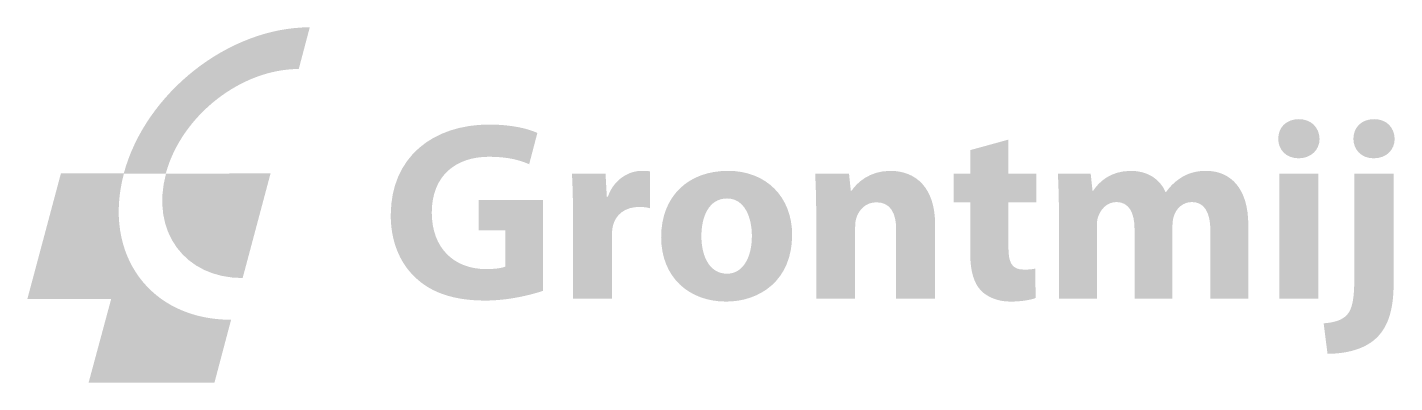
# Model space of a CAD drawing. Header units: millimetres. Extents: x -0.1 to 96.4, y 0.1 to 25.2.
import ezdxf

# ---------------------------------------------------------------- set-up
doc = ezdxf.new("R2010")
doc.units = ezdxf.units.MM

msp = doc.modelspace()

# ---------------------------------------------------------------- hatches: boundary and pattern name
at = {"lineweight": 0}
h = msp.add_hatch(color=12, dxfattribs=at)
h.dxf.hatch_style = 2
edge = h.paths.add_edge_path()
edge.add_spline(control_points=[(6.701, 14.877), (8.239, 20.595), (14.12, 25.228), (19.838, 25.228), (19.838, 25.228), (19.06, 22.278), (19.06, 22.278), (14.971, 22.278), (10.773, 18.967), (9.669, 14.877), (9.669, 14.877), (6.719, 14.877), (6.719, 14.877), (6.719, 14.877), (6.701, 14.877), (6.701, 14.877)], knot_values=[0, 0, 0, 0, 1, 1, 1, 2, 2, 2, 3, 3, 3, 4, 4, 4, 5, 5, 5, 5], degree=3, periodic=0)
h = msp.add_hatch(color=156, dxfattribs=at)
h.dxf.hatch_style = 2
edge = h.paths.add_edge_path()
edge.add_spline(control_points=[(36.305, 6.59), (35.454, 6.3), (33.844, 5.902), (32.234, 5.902), (30.008, 5.902), (28.397, 6.463), (27.275, 7.549), (26.154, 8.598), (25.538, 10.191), (25.557, 11.982), (25.575, 16.036), (28.524, 18.352), (32.523, 18.352), (34.097, 18.352), (35.31, 18.044), (35.907, 17.755), (35.907, 17.755), (35.328, 15.547), (35.328, 15.547), (34.658, 15.836), (33.826, 16.072), (32.487, 16.072), (30.189, 16.072), (28.452, 14.769), (28.452, 12.127), (28.452, 9.612), (30.026, 8.128), (32.288, 8.128), (32.921, 8.128), (33.428, 8.2), (33.645, 8.309), (33.645, 8.309), (33.645, 10.86), (33.645, 10.86), (33.645, 10.86), (31.763, 10.86), (31.763, 10.86), (31.763, 10.86), (31.763, 13.014), (31.763, 13.014), (31.763, 13.014), (36.305, 13.014), (36.305, 13.014), (36.305, 13.014), (36.305, 6.59), (36.305, 6.59)], knot_values=[0, 0, 0, 0, 1, 1, 1, 2, 2, 2, 3, 3, 3, 4, 4, 4, 5, 5, 5, 6, 6, 6, 7, 7, 7, 8, 8, 8, 9, 9, 9, 10, 10, 10, 11, 11, 11, 12, 12, 12, 13, 13, 13, 14, 14, 14, 15, 15, 15, 15], degree=3, periodic=0)
h = msp.add_hatch(color=156, dxfattribs=at)
h.dxf.hatch_style = 2
edge = h.paths.add_edge_path()
edge.add_spline(control_points=[(88.291, 6.029), (88.291, 6.029), (88.291, 14.877), (88.291, 14.877), (88.291, 14.877), (91.042, 14.877), (91.042, 14.877), (91.042, 14.877), (91.042, 6.029), (91.042, 6.029), (91.042, 6.029), (88.291, 6.029), (88.291, 6.029)], knot_values=[0, 0, 0, 0, 1, 1, 1, 2, 2, 2, 3, 3, 3, 4, 4, 4, 4], degree=3, periodic=0)
edge = h.paths.add_edge_path()
edge.add_spline(control_points=[(91.132, 17.338), (91.132, 16.578), (90.553, 15.963), (89.649, 15.963), (88.78, 15.963), (88.201, 16.578), (88.219, 17.338), (88.201, 18.135), (88.78, 18.732), (89.667, 18.732), (90.553, 18.732), (91.114, 18.135), (91.132, 17.338)], knot_values=[0, 0, 0, 0, 1, 1, 1, 2, 2, 2, 3, 3, 3, 4, 4, 4, 4], degree=3, periodic=0)
h = msp.add_hatch(color=156, dxfattribs=at)
h.dxf.hatch_style = 2
edge = h.paths.add_edge_path()
edge.add_spline(control_points=[(96.434, 17.338), (96.434, 16.578), (95.873, 15.963), (94.95, 15.963), (94.081, 15.963), (93.521, 16.578), (93.521, 17.338), (93.521, 18.135), (94.081, 18.732), (94.986, 18.732), (95.873, 18.732), (96.416, 18.135), (96.434, 17.338)], knot_values=[0, 0, 0, 0, 1, 1, 1, 2, 2, 2, 3, 3, 3, 4, 4, 4, 4], degree=3, periodic=0)
edge = h.paths.add_edge_path()
edge.add_spline(control_points=[(91.421, 4.292), (92.145, 4.346), (92.706, 4.509), (93.05, 4.871), (93.448, 5.287), (93.593, 5.993), (93.593, 7.748), (93.593, 7.748), (93.593, 14.877), (93.593, 14.877), (93.593, 14.877), (96.361, 14.877), (96.361, 14.877), (96.361, 14.877), (96.361, 7.097), (96.361, 7.097), (96.361, 5.16), (95.927, 3.984), (95.113, 3.224), (94.298, 2.464), (93.014, 2.139), (91.693, 2.139), (91.693, 2.139), (91.421, 4.292), (91.421, 4.292)], knot_values=[0, 0, 0, 0, 1, 1, 1, 2, 2, 2, 3, 3, 3, 4, 4, 4, 5, 5, 5, 6, 6, 6, 7, 7, 7, 8, 8, 8, 8], degree=3, periodic=0)
h = msp.add_hatch(color=156, dxfattribs=at)
h.dxf.hatch_style = 2
edge = h.paths.add_edge_path()
edge.add_spline(control_points=[(69.165, 17.284), (69.165, 17.284), (69.165, 14.877), (69.165, 14.877), (69.165, 14.877), (71.138, 14.877), (71.138, 14.877), (71.138, 14.877), (71.138, 12.851), (71.138, 12.851), (71.138, 12.851), (69.165, 12.851), (69.165, 12.851), (69.165, 12.851), (69.165, 9.648), (69.165, 9.648), (69.165, 8.58), (69.419, 8.092), (70.251, 8.092), (70.631, 8.092), (70.794, 8.11), (71.065, 8.164), (71.065, 8.164), (71.083, 6.083), (71.083, 6.083), (70.721, 5.939), (70.07, 5.83), (69.292, 5.83), (68.405, 5.83), (67.663, 6.156), (67.229, 6.608), (66.723, 7.133), (66.469, 7.983), (66.469, 9.232), (66.469, 9.232), (66.469, 12.851), (66.469, 12.851), (66.469, 12.851), (65.293, 12.851), (65.293, 12.851), (65.293, 12.851), (65.293, 14.877), (65.293, 14.877), (65.293, 14.877), (66.469, 14.877), (66.469, 14.877), (66.469, 14.877), (66.469, 16.542), (66.469, 16.542), (66.469, 16.542), (69.165, 17.284), (69.165, 17.284)], knot_values=[0, 0, 0, 0, 1, 1, 1, 2, 2, 2, 3, 3, 3, 4, 4, 4, 5, 5, 5, 6, 6, 6, 7, 7, 7, 8, 8, 8, 9, 9, 9, 10, 10, 10, 11, 11, 11, 12, 12, 12, 13, 13, 13, 14, 14, 14, 15, 15, 15, 16, 16, 16, 17, 17, 17, 17], degree=3, periodic=0)
h = msp.add_hatch(color=156, dxfattribs=at)
h.dxf.hatch_style = 2
edge = h.paths.add_edge_path()
edge.add_spline(control_points=[(17.07, 14.896), (17.07, 14.896), (15.098, 7.494), (15.098, 7.494), (11.008, 7.494), (8.583, 10.806), (9.687, 14.877), (9.687, 14.877), (17.07, 14.896), (17.07, 14.896)], knot_values=[0, 0, 0, 0, 1, 1, 1, 2, 2, 2, 3, 3, 3, 3], degree=3, periodic=0)
edge = h.paths.add_edge_path()
edge.add_spline(control_points=[(6.719, 14.896), (5.181, 9.177), (8.565, 4.545), (14.283, 4.545), (14.283, 4.545), (13.107, 0.094), (13.107, 0.094), (13.107, 0.094), (4.222, 0.094), (4.222, 0.094), (4.222, 0.094), (5.815, 6.011), (5.815, 6.011), (5.815, 6.011), (-0.102, 6.011), (-0.102, 6.011), (-0.102, 6.011), (2.268, 14.896), (2.268, 14.896), (2.268, 14.896), (6.701, 14.896), (6.701, 14.896), (6.701, 14.896), (6.719, 14.896), (6.719, 14.896)], knot_values=[0, 0, 0, 0, 1, 1, 1, 2, 2, 2, 3, 3, 3, 4, 4, 4, 5, 5, 5, 6, 6, 6, 7, 7, 7, 8, 8, 8, 8], degree=3, periodic=0)
h = msp.add_hatch(color=156, dxfattribs=at)
h.dxf.hatch_style = 2
edge = h.paths.add_edge_path()
edge.add_spline(control_points=[(38.422, 11.964), (38.422, 13.267), (38.386, 14.117), (38.349, 14.877), (38.349, 14.877), (40.72, 14.877), (40.72, 14.877), (40.72, 14.877), (40.81, 13.249), (40.81, 13.249), (40.81, 13.249), (40.883, 13.249), (40.883, 13.249), (41.335, 14.534), (42.421, 15.076), (43.271, 15.076), (43.525, 15.076), (43.651, 15.076), (43.85, 15.04), (43.85, 15.04), (43.85, 12.435), (43.85, 12.435), (43.651, 12.489), (43.416, 12.525), (43.108, 12.525), (42.095, 12.525), (41.407, 11.982), (41.227, 11.132), (41.19, 10.951), (41.172, 10.734), (41.172, 10.516), (41.172, 10.516), (41.172, 6.029), (41.172, 6.029), (41.172, 6.029), (38.422, 6.029), (38.422, 6.029), (38.422, 6.029), (38.422, 11.964), (38.422, 11.964)], knot_values=[0, 0, 0, 0, 1, 1, 1, 2, 2, 2, 3, 3, 3, 4, 4, 4, 5, 5, 5, 6, 6, 6, 7, 7, 7, 8, 8, 8, 9, 9, 9, 10, 10, 10, 11, 11, 11, 12, 12, 12, 13, 13, 13, 13], degree=3, periodic=0)
h = msp.add_hatch(color=156, dxfattribs=at)
edge = h.paths.add_edge_path(flags=16)
edge.add_spline(control_points=[(47.487, 10.462), (47.487, 8.942), (48.121, 7.802), (49.297, 7.802), (50.365, 7.802), (51.052, 8.87), (51.052, 10.462), (51.052, 11.783), (50.545, 13.122), (49.297, 13.122), (47.976, 13.122), (47.487, 11.765), (47.487, 10.462)], knot_values=[0, 0, 0, 0, 1, 1, 1, 2, 2, 2, 3, 3, 3, 4, 4, 4, 4], degree=3, periodic=0)
edge = h.paths.add_edge_path()
edge.add_spline(control_points=[(53.893, 10.553), (53.893, 7.314), (51.595, 5.83), (49.225, 5.83), (46.637, 5.83), (44.647, 7.531), (44.647, 10.39), (44.647, 13.249), (46.528, 15.076), (49.369, 15.076), (52.084, 15.076), (53.893, 13.213), (53.893, 10.553)], knot_values=[0, 0, 0, 0, 1, 1, 1, 2, 2, 2, 3, 3, 3, 4, 4, 4, 4], degree=3, periodic=0)
h = msp.add_hatch(color=156, dxfattribs=at)
h.dxf.hatch_style = 2
edge = h.paths.add_edge_path()
edge.add_spline(control_points=[(55.594, 12.054), (55.594, 13.158), (55.558, 14.099), (55.521, 14.877), (55.521, 14.877), (57.91, 14.877), (57.91, 14.877), (57.91, 14.877), (58.037, 13.665), (58.037, 13.665), (58.037, 13.665), (58.091, 13.665), (58.091, 13.665), (58.453, 14.226), (59.358, 15.076), (60.823, 15.076), (62.633, 15.076), (63.99, 13.882), (63.99, 11.276), (63.99, 11.276), (63.99, 6.029), (63.99, 6.029), (63.99, 6.029), (61.239, 6.029), (61.239, 6.029), (61.239, 6.029), (61.239, 10.933), (61.239, 10.933), (61.239, 12.073), (60.841, 12.851), (59.846, 12.851), (59.086, 12.851), (58.634, 12.326), (58.453, 11.819), (58.38, 11.638), (58.344, 11.385), (58.344, 11.132), (58.344, 11.132), (58.344, 6.029), (58.344, 6.029), (58.344, 6.029), (55.594, 6.029), (55.594, 6.029), (55.594, 6.029), (55.594, 12.054), (55.594, 12.054)], knot_values=[0, 0, 0, 0, 1, 1, 1, 2, 2, 2, 3, 3, 3, 4, 4, 4, 5, 5, 5, 6, 6, 6, 7, 7, 7, 8, 8, 8, 9, 9, 9, 10, 10, 10, 11, 11, 11, 12, 12, 12, 13, 13, 13, 14, 14, 14, 15, 15, 15, 15], degree=3, periodic=0)
h = msp.add_hatch(color=156, dxfattribs=at)
h.dxf.hatch_style = 2
edge = h.paths.add_edge_path()
edge.add_spline(control_points=[(72.73, 12.054), (72.73, 13.158), (72.694, 14.099), (72.658, 14.877), (72.658, 14.877), (74.974, 14.877), (74.974, 14.877), (74.974, 14.877), (75.1, 13.683), (75.1, 13.683), (75.1, 13.683), (75.155, 13.683), (75.155, 13.683), (75.535, 14.244), (76.313, 15.076), (77.833, 15.076), (78.973, 15.076), (79.877, 14.497), (80.257, 13.575), (80.257, 13.575), (80.294, 13.575), (80.294, 13.575), (80.619, 14.045), (81.017, 14.389), (81.434, 14.642), (81.922, 14.932), (82.465, 15.076), (83.117, 15.076), (84.818, 15.076), (86.102, 13.882), (86.102, 11.24), (86.102, 11.24), (86.102, 6.029), (86.102, 6.029), (86.102, 6.029), (83.424, 6.029), (83.424, 6.029), (83.424, 6.029), (83.424, 10.842), (83.424, 10.842), (83.424, 12.127), (83.008, 12.869), (82.121, 12.869), (81.488, 12.869), (81.036, 12.435), (80.855, 11.91), (80.782, 11.711), (80.746, 11.421), (80.746, 11.204), (80.746, 11.204), (80.746, 6.029), (80.746, 6.029), (80.746, 6.029), (78.068, 6.029), (78.068, 6.029), (78.068, 6.029), (78.068, 10.987), (78.068, 10.987), (78.068, 12.109), (77.67, 12.869), (76.801, 12.869), (76.096, 12.869), (75.679, 12.326), (75.516, 11.874), (75.426, 11.656), (75.408, 11.403), (75.408, 11.186), (75.408, 11.186), (75.408, 6.029), (75.408, 6.029), (75.408, 6.029), (72.73, 6.029), (72.73, 6.029), (72.73, 6.029), (72.73, 12.054), (72.73, 12.054)], knot_values=[0, 0, 0, 0, 1, 1, 1, 2, 2, 2, 3, 3, 3, 4, 4, 4, 5, 5, 5, 6, 6, 6, 7, 7, 7, 8, 8, 8, 9, 9, 9, 10, 10, 10, 11, 11, 11, 12, 12, 12, 13, 13, 13, 14, 14, 14, 15, 15, 15, 16, 16, 16, 17, 17, 17, 18, 18, 18, 19, 19, 19, 20, 20, 20, 21, 21, 21, 22, 22, 22, 23, 23, 23, 24, 24, 24, 25, 25, 25, 25], degree=3, periodic=0)

doc.saveas('drawing.dxf')
